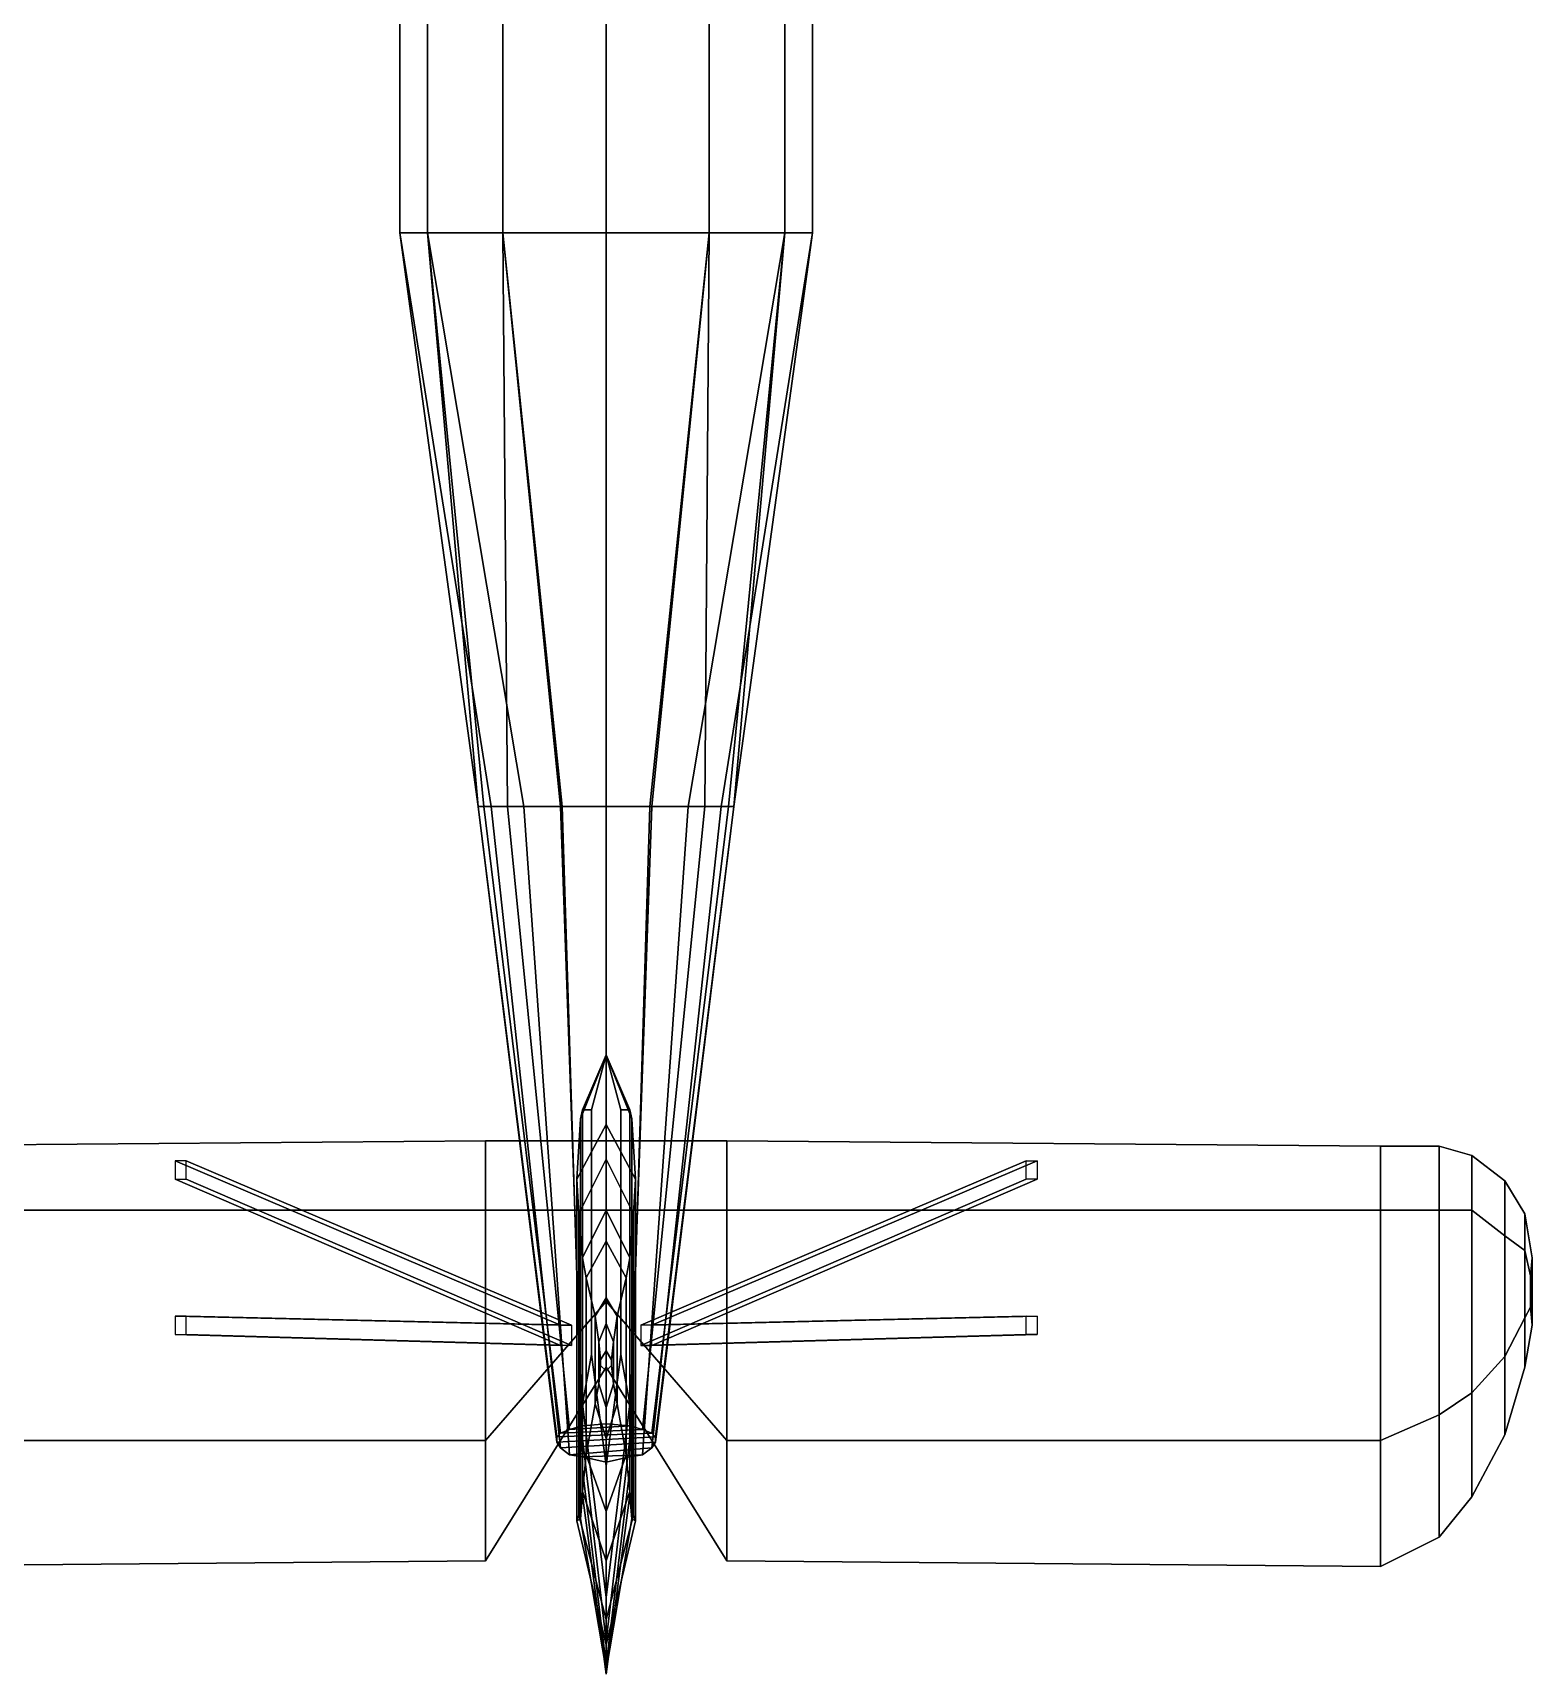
# Model space of a CAD drawing. Header units: millimetres. Extents: x -13.4 to 13.4, y -10.2 to 10.2.
# Drawn here: x -3.14 to 5.07, y -10.22 to -1.23 of the extents above; entities that cross this region are included whole.
import ezdxf

# ---------------------------------------------------------------- set-up
doc = ezdxf.new("R2010")
doc.units = ezdxf.units.MM
doc.layers.add('wing1', color=5, linetype='Continuous')
doc.layers.add('wing2', color=1, linetype='Continuous')

msp = doc.modelspace()

# ---------------------------------------------------------------- linework, layer by layer
for points in [[(-0.9786, 8.33, 2.665), (-1.13, 8.33, 2.1), (-1.13, -2.33, 2.1), (-0.9786, -2.33, 2.665)], [(-1.13, 8.33, 2.1), (-0.9786, 8.33, 1.535), (-0.9786, -2.33, 1.535), (-1.13, -2.33, 2.1)], [(-0.565, 8.33, 3.0786), (-0.9786, 8.33, 2.665), (-0.9786, -2.33, 2.665), (-0.565, -2.33, 3.0786)], [(-0.9786, 8.33, 1.535), (-0.565, 8.33, 1.1214), (-0.565, -2.33, 1.1214), (-0.9786, -2.33, 1.535)], [(0, 8.33, 3.23), (-0.565, 8.33, 3.0786), (-0.565, -2.33, 3.0786), (0, -2.33, 3.23)], [(-0.565, 8.33, 1.1214), (0, 8.33, 0.97), (0, -2.33, 0.97), (-0.565, -2.33, 1.1214)], [(0.565, 8.33, 3.0786), (0, 8.33, 3.23), (0, -2.33, 3.23), (0.565, -2.33, 3.0786)], [(0, 8.33, 0.97), (0.565, 8.33, 1.1214), (0.565, -2.33, 1.1214), (0, -2.33, 0.97)], [(0.9786, 8.33, 2.665), (0.565, 8.33, 3.0786), (0.565, -2.33, 3.0786), (0.9786, -2.33, 2.665)], [(0.565, 8.33, 1.1214), (0.9786, 8.33, 1.535), (0.9786, -2.33, 1.535), (0.565, -2.33, 1.1214)], [(1.13, 8.33, 2.1), (0.9786, 8.33, 2.665), (0.9786, -2.33, 2.665), (1.13, -2.33, 2.1)], [(0.9786, 8.33, 1.535), (1.13, 8.33, 2.1), (1.13, -2.33, 2.1), (0.9786, -2.33, 1.535)], [(-0.9786, -2.33, 2.665), (-1.13, -2.33, 2.1), (-0.7, -5.47, 2.02), (-0.7, -5.47, 2.6)], [(-1.13, -2.33, 2.1), (-1.13, -2.33, 2.1), (-0.63, -5.47, 1.78), (-0.7, -5.47, 2.02)], [(-1.13, -2.33, 2.1), (-0.9786, -2.33, 1.535), (-0.45, -5.47, 1.54), (-0.63, -5.47, 1.78)], [(-0.9786, -2.33, 1.535), (-0.565, -2.33, 1.1214), (-0.24, -5.47, 1.43), (-0.45, -5.47, 1.54)], [(-0.9786, -2.33, 2.665), (-0.9786, -2.33, 2.665), (-0.7, -5.47, 2.6), (-0.67, -5.47, 2.75)], [(-0.565, -2.33, 3.0786), (-0.9786, -2.33, 2.665), (-0.67, -5.47, 2.75), (-0.54, -5.47, 3)], [(0, -5.47, 1.38), (-0.24, -5.47, 1.43), (-0.565, -2.33, 1.1214), (0, -2.33, 0.97)], [(0, -2.33, 3.23), (-0.565, -2.33, 3.0786), (-0.25, -5.47, 3.19), (0, -5.47, 3.23)], [(-0.565, -2.33, 3.0786), (-0.565, -2.33, 3.0786), (-0.54, -5.47, 3), (-0.25, -5.47, 3.19)], [(0, -2.33, 0.97), (0.565, -2.33, 1.1214), (0.24, -5.47, 1.43), (0, -5.47, 1.38)], [(0, -5.47, 3.23), (0.25, -5.47, 3.19), (0.565, -2.33, 3.0786), (0, -2.33, 3.23)], [(0.45, -5.47, 1.54), (0.24, -5.47, 1.43), (0.565, -2.33, 1.1214), (0.9786, -2.33, 1.535)], [(0.25, -5.47, 3.19), (0.54, -5.47, 3), (0.565, -2.33, 3.0786)], [(0.63, -5.47, 1.78), (0.45, -5.47, 1.54), (0.9786, -2.33, 1.535), (1.13, -2.33, 2.1)], [(0.54, -5.47, 3), (0.67, -5.47, 2.75), (0.9786, -2.33, 2.665), (0.565, -2.33, 3.0786)], [(0.7, -5.47, 2.02), (0.63, -5.47, 1.78), (1.13, -2.33, 2.1)], [(0.67, -5.47, 2.75), (0.7, -5.47, 2.6), (0.9786, -2.33, 2.665)], [(0.7, -5.47, 2.6), (0.7, -5.47, 2.02), (1.13, -2.33, 2.1), (0.9786, -2.33, 2.665)], [(-0.7, -5.47, 2.6), (-0.7, -5.47, 2.02), (-0.27, -8.95, 2.6), (-0.27, -8.92, 2.78)], [(-0.7, -5.47, 2.02), (-0.63, -5.47, 1.78), (-0.25, -8.98, 2.35), (-0.27, -8.95, 2.6)], [(-0.67, -5.47, 2.75), (-0.7, -5.47, 2.6), (-0.27, -8.92, 2.78), (-0.25, -8.9, 2.96)], [(-0.54, -5.47, 3), (-0.67, -5.47, 2.75), (-0.25, -8.9, 2.96), (-0.2, -8.88, 3.09)], [(-0.63, -5.47, 1.78), (-0.45, -5.47, 1.54), (-0.2, -9.02, 2.11), (-0.25, -8.98, 2.35)], [(-0.25, -5.47, 3.19), (-0.54, -5.47, 3), (-0.2, -8.88, 3.09), (-0.13, -8.86, 3.19)], [(-0.45, -5.47, 1.54), (-0.24, -5.47, 1.43), (-0.13, -9.03, 2.02), (-0.2, -9.02, 2.11)], [(0, -5.47, 3.23), (-0.25, -5.47, 3.19), (-0.13, -8.86, 3.19), (0, -8.85, 3.23)], [(0, -9.06, 1.9), (-0.13, -9.03, 2.02), (-0.24, -5.47, 1.43), (0, -5.47, 1.38)], [(0, -8.85, 3.23), (0.13, -8.86, 3.19), (0.25, -5.47, 3.19), (0, -5.47, 3.23)], [(0, -5.47, 1.38), (0.24, -5.47, 1.43), (0.13, -9.03, 2.02), (0, -9.06, 1.9)], [(0.13, -8.86, 3.19), (0.2, -8.88, 3.09), (0.54, -5.47, 3), (0.25, -5.47, 3.19)], [(0.2, -9.02, 2.11), (0.13, -9.03, 2.02), (0.24, -5.47, 1.43), (0.45, -5.47, 1.54)], [(0.2, -8.88, 3.09), (0.25, -8.9, 2.96), (0.67, -5.47, 2.75), (0.54, -5.47, 3)], [(0.25, -8.98, 2.35), (0.2, -9.02, 2.11), (0.45, -5.47, 1.54), (0.63, -5.47, 1.78)], [(0.25, -8.9, 2.96), (0.27, -8.92, 2.78), (0.7, -5.47, 2.6), (0.67, -5.47, 2.75)], [(0.27, -8.95, 2.6), (0.25, -8.98, 2.35), (0.63, -5.47, 1.78), (0.7, -5.47, 2.02)], [(0.27, -8.92, 2.78), (0.27, -8.95, 2.6), (0.7, -5.47, 2.02), (0.7, -5.47, 2.6)], [(0, -7.21, 4.23), (0, -6.83, 3.23), (-0.14, -7.18, 3.23), (-0.16, -7.51, 4.23)], [(0, -6.83, 3.23), (0, -6.83, 2.84), (-0.13, -7.13, 2.84), (-0.14, -7.18, 3.23)], [(0, -6.83, 2.84), (0, -6.83, 2.6), (-0.13, -7.13, 2.6), (-0.13, -7.13, 2.84)], [(0, -6.83, 2.6), (0, -6.83, 2.32), (-0.13, -7.13, 2.32), (-0.13, -7.13, 2.6)], [(0, -6.83, 2.32), (0, -6.83, 2.13), (-0.13, -7.13, 2.13), (-0.13, -7.13, 2.32)], [(0, -6.83, 2.13), (0, -6.83, 1.94), (-0.08, -7.13, 1.97), (-0.13, -7.13, 2.13)], [(0, -6.83, 1.94), (0, -9.08, 1.94), (-0.08, -8.47, 1.97), (-0.08, -7.13, 1.97)], [(0.13, -7.13, 2.6), (0.13, -7.13, 2.32), (0, -6.83, 2.32), (0, -6.83, 2.6)], [(0.08, -7.13, 1.97), (0.08, -8.47, 1.97), (0, -9.08, 1.94), (0, -6.83, 1.94)], [(0.13, -7.13, 2.13), (0.08, -7.13, 1.97), (0, -6.83, 1.94), (0, -6.83, 2.13)], [(0.13, -7.13, 2.32), (0.13, -7.13, 2.13), (0, -6.83, 2.13), (0, -6.83, 2.32)], [(0.16, -7.51, 4.23), (0.14, -7.18, 3.23), (0, -6.83, 3.23), (0, -7.21, 4.23)], [(0.14, -7.18, 3.23), (0.13, -7.13, 2.84), (0, -6.83, 2.84), (0, -6.83, 3.23)], [(0.13, -7.13, 2.84), (0.13, -7.13, 2.6), (0, -6.83, 2.6), (0, -6.83, 2.84)], [(-0.14, -7.18, 3.23), (-0.14, -9.37, 3.23), (-0.16, -9.38, 4.23), (-0.16, -7.51, 4.23)], [(-0.13, -7.13, 2.84), (-0.13, -9.24, 2.84), (-0.14, -9.37, 3.23), (-0.14, -7.18, 3.23)], [(-0.13, -7.13, 2.6), (-0.13, -9.1, 2.6), (-0.13, -9.24, 2.84), (-0.13, -7.13, 2.84)], [(-0.13, -7.13, 2.32), (-0.13, -8.93, 2.32), (-0.13, -9.1, 2.6), (-0.13, -7.13, 2.6)], [(-0.13, -7.13, 2.13), (-0.13, -8.74, 2.13), (-0.13, -8.93, 2.32), (-0.13, -7.13, 2.32)], [(-0.08, -7.13, 1.97), (-0.08, -8.47, 1.97), (-0.13, -8.74, 2.13), (-0.13, -7.13, 2.13)], [(0.13, -8.74, 2.13), (0.08, -8.47, 1.97), (0.08, -7.13, 1.97), (0.13, -7.13, 2.13)], [(0.13, -9.1, 2.6), (0.13, -8.93, 2.32), (0.13, -7.13, 2.32), (0.13, -7.13, 2.6)], [(0.13, -8.93, 2.32), (0.13, -8.74, 2.13), (0.13, -7.13, 2.13), (0.13, -7.13, 2.32)], [(0.14, -9.37, 3.23), (0.13, -9.24, 2.84), (0.13, -7.13, 2.84), (0.14, -7.18, 3.23)], [(0.13, -9.24, 2.84), (0.13, -9.1, 2.6), (0.13, -7.13, 2.6), (0.13, -7.13, 2.84)], [(0.16, -9.38, 4.23), (0.14, -9.37, 3.23), (0.14, -7.18, 3.23), (0.16, -7.51, 4.23)], [(0, -7.4, 4.75), (0, -7.21, 4.23), (-0.16, -7.51, 4.23), (-0.15, -7.7, 4.75)], [(0.15, -7.7, 4.75), (0.16, -7.51, 4.23), (0, -7.21, 4.23), (0, -7.4, 4.75)], [(0, -7.68, 5.48), (0, -7.4, 4.75), (-0.15, -7.7, 4.75), (-0.13, -7.94, 5.48)], [(0.13, -7.94, 5.48), (0.15, -7.7, 4.75), (0, -7.4, 4.75), (0, -7.68, 5.48)], [(-0.16, -7.51, 4.23), (-0.16, -9.38, 4.23), (-0.15, -9.35, 4.75), (-0.15, -7.7, 4.75)], [(0.15, -9.35, 4.75), (0.16, -9.38, 4.23), (0.16, -7.51, 4.23), (0.15, -7.7, 4.75)], [(-0.15, -7.7, 4.75), (-0.15, -9.35, 4.75), (-0.13, -9.22, 5.48), (-0.13, -7.94, 5.48)], [(0, -7.85, 5.9), (0, -7.68, 5.48), (-0.13, -7.94, 5.48), (-0.11, -8.05, 5.9)], [(0.11, -8.05, 5.9), (0.13, -7.94, 5.48), (0, -7.68, 5.48), (0, -7.85, 5.9)], [(0.13, -9.22, 5.48), (0.15, -9.35, 4.75), (0.15, -7.7, 4.75), (0.13, -7.94, 5.48)], [(0, -8.16, 6.32), (0, -7.85, 5.9), (-0.11, -8.05, 5.9), (-0.06, -8.26, 6.32)], [(0.06, -8.26, 6.32), (0.11, -8.05, 5.9), (0, -7.85, 5.9), (0, -8.16, 6.32)], [(-0.13, -7.94, 5.48), (-0.13, -9.22, 5.48), (-0.11, -9.02, 5.9), (-0.11, -8.05, 5.9)], [(0.11, -9.02, 5.9), (0.13, -9.22, 5.48), (0.13, -7.94, 5.48), (0.11, -8.05, 5.9)], [(-0.11, -8.05, 5.9), (-0.11, -9.02, 5.9), (-0.06, -8.74, 6.32), (-0.06, -8.26, 6.32)], [(0.06, -8.74, 6.32), (0.11, -9.02, 5.9), (0.11, -8.05, 5.9), (0.06, -8.26, 6.32)], [(0, -8.3, 6.42), (0, -8.16, 6.32), (-0.06, -8.26, 6.32), (-0.04, -8.4, 6.42)], [(0.04, -8.4, 6.42), (0.06, -8.26, 6.32), (0, -8.16, 6.32), (0, -8.3, 6.42)], [(-0.06, -8.26, 6.32), (-0.06, -8.74, 6.32), (-0.04, -8.63, 6.42), (-0.04, -8.4, 6.42)], [(0.04, -8.63, 6.42), (0.06, -8.74, 6.32), (0.06, -8.26, 6.32), (0.04, -8.4, 6.42)], [(0, -8.45, 6.45), (0, -8.3, 6.42), (-0.04, -8.4, 6.42), (-0.03, -8.5, 6.45)], [(0.03, -8.5, 6.45), (0.04, -8.4, 6.42), (0, -8.3, 6.42), (0, -8.45, 6.45)], [(-0.04, -8.4, 6.42), (-0.04, -8.63, 6.42), (-0.03, -8.53, 6.45), (-0.03, -8.5, 6.45)], [(0.03, -8.53, 6.45), (0.04, -8.63, 6.42), (0.04, -8.4, 6.42), (0.03, -8.5, 6.45)], [(-0.13, -8.74, 2.13), (-0.08, -8.47, 1.97), (0, -9.08, 1.94), (0, -9.8, 2.13)], [(-0.03, -8.53, 6.45), (-0.04, -8.63, 6.42), (0, -8.76, 6.42), (0, -8.56, 6.45)], [(-0.03, -8.5, 6.45), (-0.03, -8.53, 6.45), (0, -8.56, 6.45), (0, -8.45, 6.45)], [(0, -8.45, 6.45), (0, -8.56, 6.45), (0.03, -8.53, 6.45), (0.03, -8.5, 6.45)], [(0, -9.8, 2.13), (0, -9.08, 1.94), (0.08, -8.47, 1.97), (0.13, -8.74, 2.13)], [(0, -8.56, 6.45), (0, -8.76, 6.42), (0.04, -8.63, 6.42), (0.03, -8.53, 6.45)], [(-0.04, -8.63, 6.42), (-0.06, -8.74, 6.32), (0, -8.93, 6.32), (0, -8.76, 6.42)], [(0, -8.76, 6.42), (0, -8.93, 6.32), (0.06, -8.74, 6.32), (0.04, -8.63, 6.42)], [(-0.13, -8.93, 2.32), (-0.13, -8.74, 2.13), (0, -9.8, 2.13), (0, -10.04, 2.32)], [(-0.06, -8.74, 6.32), (-0.11, -9.02, 5.9), (0, -9.33, 5.9), (0, -8.93, 6.32)], [(0, -10.04, 2.32), (0, -9.8, 2.13), (0.13, -8.74, 2.13), (0.13, -8.93, 2.32)], [(0, -8.93, 6.32), (0, -9.33, 5.9), (0.11, -9.02, 5.9), (0.06, -8.74, 6.32)], [(0.2, -8.88, 3.09), (-0.25, -8.9, 2.96), (-0.27, -8.92, 2.78), (0.25, -8.9, 2.96)], [(0.13, -8.86, 3.19), (-0.2, -8.88, 3.09), (-0.25, -8.9, 2.96), (0.2, -8.88, 3.09)], [(0, -8.85, 3.23), (-0.13, -8.86, 3.19), (-0.2, -8.88, 3.09), (0.13, -8.86, 3.19)], [(0.25, -8.9, 2.96), (-0.27, -8.92, 2.78), (-0.27, -8.95, 2.6), (0.27, -8.92, 2.78)], [(0.27, -8.92, 2.78), (-0.27, -8.95, 2.6), (-0.25, -8.98, 2.35), (0.27, -8.95, 2.6)], [(0.27, -8.95, 2.6), (-0.25, -8.98, 2.35), (-0.2, -9.02, 2.11), (0.25, -8.98, 2.35)], [(0.25, -8.98, 2.35), (-0.2, -9.02, 2.11), (-0.13, -9.03, 2.02), (0.2, -9.02, 2.11)], [(-0.13, -9.1, 2.6), (-0.13, -8.93, 2.32), (0, -10.04, 2.32), (0, -10.17, 2.6)], [(0, -10.17, 2.6), (0, -10.04, 2.32), (0.13, -8.93, 2.32), (0.13, -9.1, 2.6)], [(0.2, -9.02, 2.11), (-0.13, -9.03, 2.02), (0, -9.06, 1.9), (0.13, -9.03, 2.02)], [(-0.11, -9.02, 5.9), (-0.13, -9.22, 5.48), (0, -9.6, 5.48), (0, -9.33, 5.9)], [(0, -9.33, 5.9), (0, -9.6, 5.48), (0.13, -9.22, 5.48), (0.11, -9.02, 5.9)], [(-0.13, -9.24, 2.84), (-0.13, -9.1, 2.6), (0, -10.17, 2.6), (0, -10.22, 2.84)], [(0, -10.22, 2.84), (0, -10.17, 2.6), (0.13, -9.1, 2.6), (0.13, -9.24, 2.84)], [(-0.13, -9.22, 5.48), (-0.15, -9.35, 4.75), (0, -9.92, 4.75), (0, -9.6, 5.48)], [(-0.14, -9.37, 3.23), (-0.13, -9.24, 2.84), (0, -10.22, 2.84), (0, -10.2, 3.23)], [(0, -9.6, 5.48), (0, -9.92, 4.75), (0.15, -9.35, 4.75), (0.13, -9.22, 5.48)], [(0, -10.2, 3.23), (0, -10.22, 2.84), (0.13, -9.24, 2.84), (0.14, -9.37, 3.23)], [(-0.15, -9.35, 4.75), (-0.16, -9.38, 4.23), (0, -10.06, 4.23), (0, -9.92, 4.75)], [(-0.16, -9.38, 4.23), (-0.14, -9.37, 3.23), (0, -10.2, 3.23), (0, -10.06, 4.23)], [(0, -9.92, 4.75), (0, -10.06, 4.23), (0.16, -9.38, 4.23), (0.15, -9.35, 4.75)], [(0, -10.06, 4.23), (0, -10.2, 3.23), (0.14, -9.37, 3.23), (0.16, -9.38, 4.23)]]:
    msp.add_3dface(points)
at = {"layer": 'wing1'}
for points in [[(-4.24, -7.68, 3.89), (-0.66, -7.68, 3.89), (-0.66, -7.3, 3.74), (-4.24, -7.33, 3.74)], [(-4.24, -7.33, 3.74), (-0.66, -7.3, 3.74), (-0.66, -7.68, 3.55), (-4.24, -7.68, 3.55)], [(-0.66, -7.68, 3.89), (0, -7.68, 3.89), (0, -7.3, 3.74), (-0.66, -7.3, 3.74)], [(-0.66, -7.3, 3.74), (0, -7.3, 3.74), (0, -7.68, 3.55), (-0.66, -7.68, 3.55)], [(0.19, -8.31, 2.08), (0.19, -8.42, 2.08), (2.3, -7.51, 3.7), (2.3, -7.41, 3.7)], [(2.36, -7.41, 3.7), (0.25, -8.31, 2.08), (0.19, -8.31, 2.08), (2.3, -7.41, 3.7)], [(2.36, -7.51, 3.7), (0.25, -8.42, 2.08), (0.25, -8.31, 2.08), (2.36, -7.41, 3.7)], [(2.3, -7.51, 3.7), (0.19, -8.42, 2.08), (0.25, -8.42, 2.08), (2.36, -7.51, 3.7)], [(-4.24, -8.94, 3.89), (-0.66, -8.94, 3.89), (-0.66, -7.68, 3.89), (-4.24, -7.68, 3.89)], [(-0.66, -7.68, 3.55), (-0.66, -8.94, 3.55), (-4.24, -8.94, 3.55), (-4.24, -7.68, 3.55)], [(-0.66, -8.94, 3.89), (0, -8.18, 3.89), (0, -7.68, 3.89), (-0.66, -7.68, 3.89)], [(0, -7.68, 3.55), (0, -8.18, 3.55), (-0.66, -8.94, 3.55), (-0.66, -7.68, 3.55)], [(-0.66, -9.6, 3.74), (0, -8.54, 3.74), (0, -8.18, 3.89), (-0.66, -8.94, 3.89)], [(-0.66, -8.94, 3.55), (0, -8.18, 3.55), (0, -8.54, 3.74), (-0.66, -9.6, 3.74)], [(0.19, -8.31, 2.08), (0.19, -8.42, 2.08), (2.3, -8.36, 3.6), (2.3, -8.26, 3.6)], [(2.36, -8.26, 3.6), (0.25, -8.31, 2.08), (0.19, -8.31, 2.08), (2.3, -8.26, 3.6)], [(2.36, -8.36, 3.6), (0.25, -8.42, 2.08), (0.25, -8.31, 2.08), (2.36, -8.26, 3.6)], [(2.3, -8.36, 3.6), (0.19, -8.42, 2.08), (0.25, -8.42, 2.08), (2.36, -8.36, 3.6)], [(-4.24, -9.63, 3.74), (-0.66, -9.6, 3.74), (-0.66, -8.94, 3.89), (-4.24, -8.94, 3.89)], [(-4.24, -8.94, 3.55), (-0.66, -8.94, 3.55), (-0.66, -9.6, 3.74), (-4.24, -9.63, 3.74)]]:
    msp.add_3dface(points, dxfattribs=at)
at = {"layer": 'wing2'}
for points in [[(0.66, -7.68, 3.89), (0, -7.68, 3.89), (0, -7.3, 3.74), (0.66, -7.3, 3.74)], [(0.66, -7.3, 3.74), (0, -7.3, 3.74), (0, -7.68, 3.55), (0.66, -7.68, 3.55)], [(4.24, -7.68, 3.89), (0.66, -7.68, 3.89), (0.66, -7.3, 3.74), (4.24, -7.33, 3.74)], [(4.24, -7.33, 3.74), (0.66, -7.3, 3.74), (0.66, -7.68, 3.55), (4.24, -7.68, 3.55)], [(4.56, -7.68, 3.87), (4.24, -7.68, 3.89), (4.24, -7.33, 3.74), (4.56, -7.33, 3.74)], [(4.56, -7.33, 3.74), (4.24, -7.33, 3.74), (4.24, -7.68, 3.55), (4.56, -7.68, 3.57)], [(4.74, -7.68, 3.85), (4.56, -7.68, 3.87), (4.56, -7.33, 3.74), (4.74, -7.38, 3.74)], [(4.74, -7.38, 3.74), (4.56, -7.33, 3.74), (4.56, -7.68, 3.57), (4.74, -7.68, 3.6)], [(-2.36, -7.51, 3.7), (-0.25, -8.42, 2.08), (-0.25, -8.31, 2.08), (-2.36, -7.41, 3.7)], [(-2.36, -7.41, 3.7), (-0.25, -8.31, 2.08), (-0.19, -8.31, 2.08), (-2.3, -7.41, 3.7)], [(-0.19, -8.31, 2.08), (-0.19, -8.42, 2.08), (-2.3, -7.51, 3.7), (-2.3, -7.41, 3.7)], [(4.92, -7.82, 3.82), (4.74, -7.68, 3.85), (4.74, -7.38, 3.74), (4.92, -7.52, 3.74)], [(4.92, -7.52, 3.74), (4.74, -7.38, 3.74), (4.74, -7.68, 3.6), (4.92, -7.82, 3.63)], [(-2.3, -7.51, 3.7), (-0.19, -8.42, 2.08), (-0.25, -8.42, 2.08), (-2.36, -7.51, 3.7)], [(5.03, -7.7, 3.74), (4.92, -7.52, 3.74), (4.92, -7.82, 3.63), (5.03, -7.9, 3.65)], [(5.03, -7.9, 3.8), (4.92, -7.82, 3.82), (4.92, -7.52, 3.74), (5.03, -7.7, 3.74)], [(0, -7.68, 3.55), (0, -8.18, 3.55), (0.66, -8.94, 3.55), (0.66, -7.68, 3.55)], [(0.66, -8.94, 3.89), (0, -8.18, 3.89), (0, -7.68, 3.89), (0.66, -7.68, 3.89)], [(0.66, -7.68, 3.55), (0.66, -8.94, 3.55), (4.24, -8.94, 3.55), (4.24, -7.68, 3.55)], [(4.24, -8.94, 3.89), (0.66, -8.94, 3.89), (0.66, -7.68, 3.89), (4.24, -7.68, 3.89)], [(4.24, -7.68, 3.55), (4.24, -8.94, 3.55), (4.56, -8.8, 3.57), (4.56, -7.68, 3.57)], [(4.56, -8.8, 3.87), (4.24, -8.94, 3.89), (4.24, -7.68, 3.89), (4.56, -7.68, 3.87)], [(4.56, -7.68, 3.57), (4.56, -8.8, 3.57), (4.74, -8.68, 3.6), (4.74, -7.68, 3.6)], [(4.74, -8.68, 3.85), (4.56, -8.8, 3.87), (4.56, -7.68, 3.87), (4.74, -7.68, 3.85)], [(4.92, -8.48, 3.82), (4.74, -8.68, 3.85), (4.74, -7.68, 3.85), (4.92, -7.82, 3.82)], [(4.74, -7.68, 3.6), (4.74, -8.68, 3.6), (4.92, -8.48, 3.63), (4.92, -7.82, 3.63)], [(5.07, -7.94, 3.74), (5.03, -7.7, 3.74), (5.03, -7.9, 3.65), (5.06, -8.04, 3.7)], [(5.06, -8.04, 3.76), (5.03, -7.9, 3.8), (5.03, -7.7, 3.74), (5.07, -7.94, 3.74)], [(4.92, -7.82, 3.63), (4.92, -8.48, 3.63), (5.03, -8.27, 3.65), (5.03, -7.9, 3.65)], [(5.03, -8.27, 3.8), (4.92, -8.48, 3.82), (4.92, -7.82, 3.82), (5.03, -7.9, 3.8)], [(5.03, -7.9, 3.65), (5.03, -8.27, 3.65), (5.06, -8.21, 3.7), (5.06, -8.04, 3.7)], [(5.06, -8.21, 3.76), (5.03, -8.27, 3.8), (5.03, -7.9, 3.8), (5.06, -8.04, 3.76)], [(5.06, -8.04, 3.7), (5.06, -8.21, 3.7), (5.07, -8.31, 3.74), (5.07, -7.94, 3.74)], [(5.07, -7.94, 3.74), (5.07, -8.31, 3.74), (5.06, -8.21, 3.76), (5.06, -8.04, 3.76)], [(-2.36, -8.26, 3.6), (-0.25, -8.31, 2.08), (-0.19, -8.31, 2.08), (-2.3, -8.26, 3.6)], [(-2.36, -8.36, 3.6), (-0.25, -8.42, 2.08), (-0.25, -8.31, 2.08), (-2.36, -8.26, 3.6)], [(-0.19, -8.31, 2.08), (-0.19, -8.42, 2.08), (-2.3, -8.36, 3.6), (-2.3, -8.26, 3.6)], [(0.66, -9.6, 3.74), (0, -8.54, 3.74), (0, -8.18, 3.89), (0.66, -8.94, 3.89)], [(0.66, -8.94, 3.55), (0, -8.18, 3.55), (0, -8.54, 3.74), (0.66, -9.6, 3.74)], [(5.06, -8.21, 3.7), (5.03, -8.27, 3.65), (5.03, -8.54, 3.74), (5.07, -8.31, 3.74)], [(5.07, -8.31, 3.74), (5.03, -8.54, 3.74), (5.03, -8.27, 3.8), (5.06, -8.21, 3.76)], [(5.03, -8.27, 3.65), (4.92, -8.48, 3.63), (4.92, -8.91, 3.74), (5.03, -8.54, 3.74)], [(5.03, -8.54, 3.74), (4.92, -8.91, 3.74), (4.92, -8.48, 3.82), (5.03, -8.27, 3.8)], [(-2.3, -8.36, 3.6), (-0.19, -8.42, 2.08), (-0.25, -8.42, 2.08), (-2.36, -8.36, 3.6)], [(4.92, -8.91, 3.74), (4.74, -9.25, 3.74), (4.74, -8.68, 3.85), (4.92, -8.48, 3.82)], [(4.92, -8.48, 3.63), (4.74, -8.68, 3.6), (4.74, -9.25, 3.74), (4.92, -8.91, 3.74)], [(4.74, -9.25, 3.74), (4.56, -9.47, 3.74), (4.56, -8.8, 3.87), (4.74, -8.68, 3.85)], [(4.74, -8.68, 3.6), (4.56, -8.8, 3.57), (4.56, -9.47, 3.74), (4.74, -9.25, 3.74)], [(4.56, -9.47, 3.74), (4.24, -9.63, 3.74), (4.24, -8.94, 3.89), (4.56, -8.8, 3.87)], [(4.56, -8.8, 3.57), (4.24, -8.94, 3.55), (4.24, -9.63, 3.74), (4.56, -9.47, 3.74)], [(4.24, -9.63, 3.74), (0.66, -9.6, 3.74), (0.66, -8.94, 3.89), (4.24, -8.94, 3.89)], [(4.24, -8.94, 3.55), (0.66, -8.94, 3.55), (0.66, -9.6, 3.74), (4.24, -9.63, 3.74)]]:
    msp.add_3dface(points, dxfattribs=at)

doc.saveas('drawing.dxf')
